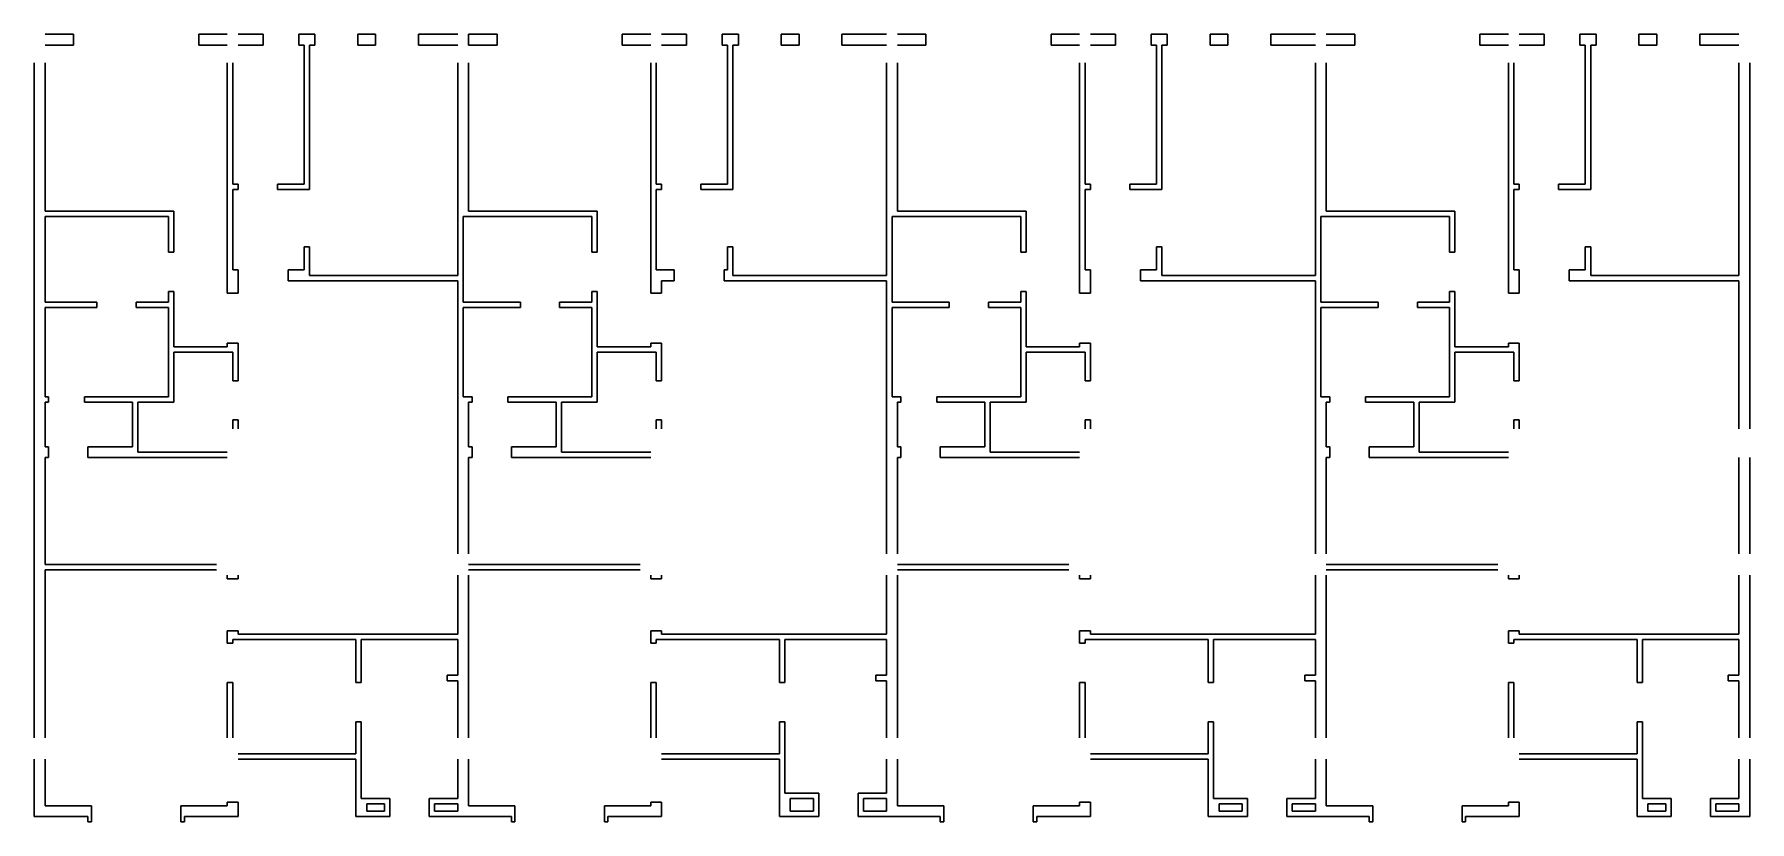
# Model space of a CAD drawing. Header units: inches. Extents: x 235 to 1675, y 440 to 1102.
import ezdxf

# ---------------------------------------------------------------- set-up
doc = ezdxf.new("R2010")
doc.units = ezdxf.units.IN
doc.layers.add('PP-WALL', color=7, linetype='Continuous', lineweight=30)

msp = doc.modelspace()

# ---------------------------------------------------------------- linework, layer by layer
at = {"layer": 'PP-WALL'}
for p, q in [((243.7, 1101.7), (267.7, 1101.7)), ((267.7, 1101.7), (267.7, 1092.7)), ((372.7, 1101.7), (396.7, 1101.7)), ((372.7, 1101.7), (372.7, 1092.7)), ((405.7, 1101.7), (426.7, 1101.7)), ((416.4, 1101.7), (416.4, 1101.7)), ((426.7, 1101.7), (426.7, 1092.7)), ((456.7, 1101.7), (470.2, 1101.7)), ((456.7, 1101.7), (456.7, 1092.7)), ((470.2, 1101.7), (470.2, 1092.7)), ((506.2, 1101.7), (506.2, 1092.7)), ((506.2, 1101.7), (521.2, 1101.7)), ((518.2, 1101.7), (518.2, 1101.7)), ((521.2, 1092.7), (521.2, 1101.7)), ((557.2, 1101.7), (590.2, 1101.7)), ((557.2, 1092.7), (557.2, 1101.7)), ((599.2, 1101.7), (599.2, 1092.7)), ((599.2, 1101.7), (623.2, 1101.7)), ((623.2, 1101.7), (623.2, 1092.7)), ((728.2, 1101.7), (752.2, 1101.7)), ((728.2, 1101.7), (728.2, 1092.7)), ((761.2, 1101.7), (782.2, 1101.7)), ((771.9, 1101.7), (771.9, 1101.7)), ((782.2, 1101.7), (782.2, 1092.7)), ((812.2, 1101.7), (812.2, 1092.7)), ((812.2, 1101.7), (812.2, 1092.7)), ((812.2, 1101.7), (825.7, 1101.7)), ((825.7, 1101.7), (825.7, 1092.7)), ((861.7, 1101.7), (861.7, 1092.7)), ((861.7, 1101.7), (876.7, 1101.7)), ((873.7, 1101.7), (873.7, 1101.7)), ((876.7, 1092.7), (876.7, 1101.7)), ((912.7, 1101.7), (950.2, 1101.7)), ((912.7, 1092.7), (912.7, 1101.7)), ((959.2, 1101.7), (983.2, 1101.7)), ((983.2, 1101.7), (983.2, 1092.7)), ((1088.2, 1101.7), (1112.2, 1101.7)), ((1088.2, 1101.7), (1088.2, 1092.7)), ((1121.2, 1101.7), (1142.2, 1101.7)), ((1131.9, 1101.7), (1131.9, 1101.7)), ((1142.2, 1101.7), (1142.2, 1092.7)), ((1172.2, 1101.7), (1172.2, 1092.7)), ((1172.2, 1101.7), (1185.7, 1101.7)), ((1185.7, 1101.7), (1185.7, 1092.7)), ((1221.7, 1101.7), (1221.7, 1092.7)), ((1221.7, 1101.7), (1236.7, 1101.7)), ((1233.7, 1101.7), (1233.7, 1101.7)), ((1236.7, 1092.7), (1236.7, 1101.7)), ((1272.7, 1101.7), (1310.2, 1101.7)), ((1272.7, 1092.7), (1272.7, 1101.7)), ((1319.2, 1101.7), (1343.2, 1101.7)), ((1343.2, 1101.7), (1343.2, 1092.7)), ((1448.2, 1101.7), (1472.2, 1101.7)), ((1448.2, 1101.7), (1448.2, 1092.7)), ((1481.2, 1101.7), (1502.2, 1101.7)), ((1491.9, 1101.7), (1491.9, 1101.7)), ((1502.2, 1101.7), (1502.2, 1092.7)), ((1532.2, 1101.7), (1532.2, 1092.7)), ((1532.2, 1101.7), (1545.7, 1101.7)), ((1545.7, 1101.7), (1545.7, 1092.7)), ((1581.7, 1101.7), (1581.7, 1092.7)), ((1581.7, 1101.7), (1596.7, 1101.7)), ((1593.7, 1101.7), (1593.7, 1101.7)), ((1596.7, 1092.7), (1596.7, 1101.7)), ((1632.7, 1101.7), (1665.7, 1101.7)), ((1632.7, 1092.7), (1632.7, 1101.7)), ((243.7, 1092.7), (267.7, 1092.7)), ((372.7, 1092.7), (396.7, 1092.7)), ((405.7, 1092.7), (426.7, 1092.7)), ((456.7, 1092.7), (461.2, 1092.7)), ((461.2, 1092.7), (461.2, 975.7)), ((465.7, 1092.7), (470.2, 1092.7)), ((465.7, 1092.7), (465.7, 971.2)), ((506.2, 1092.7), (521.2, 1092.7)), ((557.2, 1092.7), (590.2, 1092.7)), ((599.2, 1092.7), (623.2, 1092.7)), ((728.2, 1092.7), (752.2, 1092.7)), ((761.2, 1092.7), (782.2, 1092.7)), ((812.2, 1092.7), (816.7, 1092.7)), ((812.2, 1092.7), (816.7, 1092.7)), ((816.7, 1092.7), (816.7, 975.7)), ((821.2, 1092.7), (821.2, 971.2)), ((821.2, 1092.7), (825.7, 1092.7)), ((861.7, 1092.7), (876.7, 1092.7)), ((912.7, 1092.7), (950.2, 1092.7)), ((959.2, 1092.7), (983.2, 1092.7)), ((1088.2, 1092.7), (1112.2, 1092.7)), ((1121.2, 1092.7), (1142.2, 1092.7)), ((1172.2, 1092.7), (1176.7, 1092.7)), ((1176.7, 1092.7), (1176.7, 975.7)), ((1181.2, 1092.7), (1181.2, 971.2)), ((1185.7, 1092.7), (1181.2, 1092.7)), ((1221.7, 1092.7), (1236.7, 1092.7)), ((1233.7, 1092.7), (1233.7, 1092.7)), ((1272.7, 1092.7), (1310.2, 1092.7)), ((1319.2, 1092.7), (1343.2, 1092.7)), ((1448.2, 1092.7), (1472.2, 1092.7)), ((1481.2, 1092.7), (1502.2, 1092.7)), ((1532.2, 1092.7), (1536.7, 1092.7)), ((1536.7, 1092.7), (1536.7, 975.7)), ((1541.2, 1092.7), (1541.2, 971.2)), ((1541.2, 1092.7), (1545.7, 1092.7)), ((1581.7, 1092.7), (1596.7, 1092.7)), ((1632.7, 1092.7), (1665.7, 1092.7)), ((234.7, 1077.7), (234.7, 510.7)), ((243.7, 1077.7), (243.7, 953.2)), ((396.7, 1077.7), (396.7, 884.2)), ((401.2, 1077.7), (401.2, 975.7)), ((590.2, 1077.7), (590.2, 899.2)), ((599.2, 1077.7), (599.2, 953.2)), ((752.2, 1077.7), (752.2, 884.2)), ((756.7, 1077.7), (756.7, 975.7)), ((950.2, 1077.7), (950.2, 899.2)), ((959.2, 1077.7), (959.2, 953.2)), ((1112.2, 1077.7), (1112.2, 884.2)), ((1116.7, 1077.7), (1116.7, 975.7)), ((1310.2, 1077.7), (1310.2, 899.2)), ((1319.2, 1077.7), (1319.2, 953.2)), ((1472.2, 1077.7), (1472.2, 884.2)), ((1476.7, 1077.7), (1476.7, 975.7)), ((1665.7, 1077.7), (1665.7, 899.2)), ((1674.7, 1077.7), (1674.7, 909.7)), ((405.7, 975.7), (401.2, 975.7)), ((401.2, 971.2), (401.2, 903.7)), ((405.7, 971.2), (401.2, 971.2)), ((405.7, 975.7), (405.7, 971.2)), ((438.7, 975.7), (438.7, 971.2)), ((461.2, 975.7), (438.7, 975.7)), ((465.7, 971.2), (438.7, 971.2)), ((761.2, 975.7), (756.7, 975.7)), ((756.7, 971.2), (756.7, 903.7)), ((761.2, 971.2), (756.7, 971.2)), ((761.2, 975.7), (761.2, 971.2)), ((794.2, 975.7), (794.2, 971.2)), ((816.7, 975.7), (794.2, 975.7)), ((821.2, 971.2), (794.2, 971.2)), ((1121.2, 975.7), (1116.7, 975.7)), ((1116.7, 971.2), (1116.7, 903.7)), ((1121.2, 971.2), (1116.7, 971.2)), ((1121.2, 975.7), (1121.2, 971.2)), ((1154.2, 975.7), (1154.2, 971.2)), ((1176.7, 975.7), (1154.2, 975.7)), ((1181.2, 971.2), (1154.2, 971.2)), ((1481.2, 975.7), (1476.7, 975.7)), ((1476.7, 971.2), (1476.7, 903.7)), ((1481.2, 971.2), (1476.7, 971.2)), ((1481.2, 975.7), (1481.2, 971.2)), ((1514.2, 975.7), (1514.2, 971.2)), ((1536.7, 975.7), (1514.2, 975.7)), ((1541.2, 971.2), (1514.2, 971.2)), ((351.7, 953.2), (243.7, 953.2)), ((351.7, 953.2), (351.7, 918.7)), ((707.2, 953.2), (599.2, 953.2)), ((707.2, 953.2), (707.2, 918.7)), ((1067.2, 953.2), (959.2, 953.2)), ((1067.2, 953.2), (1067.2, 918.7)), ((1427.2, 953.2), (1319.2, 953.2)), ((1427.2, 953.2), (1427.2, 918.7)), ((243.7, 948.7), (243.7, 876.7)), ((347.2, 948.7), (243.7, 948.7)), ((347.2, 948.7), (347.2, 918.7)), ((594.7, 948.7), (594.7, 876.7)), ((702.7, 948.7), (594.7, 948.7)), ((702.7, 948.7), (702.7, 918.7)), ((954.7, 948.7), (954.7, 876.7)), ((1062.7, 948.7), (954.7, 948.7)), ((1062.7, 948.7), (1062.7, 918.7)), ((1314.7, 948.7), (1314.7, 876.7)), ((1422.7, 948.7), (1314.7, 948.7)), ((1422.7, 948.7), (1422.7, 918.7)), ((465.7, 923.2), (461.2, 923.2)), ((461.2, 923.2), (461.2, 903.7)), ((465.7, 923.2), (465.7, 899.2)), ((821.2, 923.2), (816.7, 923.2)), ((816.7, 923.2), (816.7, 903.7)), ((821.2, 923.2), (821.2, 899.2)), ((1181.2, 923.2), (1176.7, 923.2)), ((1176.7, 923.2), (1176.7, 903.7)), ((1181.2, 923.2), (1181.2, 899.2)), ((1541.2, 923.2), (1536.7, 923.2)), ((1536.7, 923.2), (1536.7, 903.7)), ((1541.2, 923.2), (1541.2, 899.2)), ((347.2, 918.7), (351.7, 918.7)), ((702.7, 918.7), (707.2, 918.7)), ((1062.7, 918.7), (1067.2, 918.7)), ((1422.7, 918.7), (1427.2, 918.7)), ((1674.7, 909.7), (1674.7, 770.2)), ((405.7, 903.7), (401.2, 903.7)), ((405.7, 903.7), (405.7, 894.7)), ((405.7, 894.7), (405.7, 894.7)), ((405.7, 894.7), (405.7, 884.2)), ((447.7, 903.7), (447.7, 894.7)), ((461.2, 903.7), (447.7, 903.7)), ((447.7, 894.7), (590.2, 894.7)), ((590.2, 899.2), (465.7, 899.2)), ((590.2, 894.7), (590.2, 665.2)), ((771.7, 903.7), (756.7, 903.7)), ((761.2, 894.7), (771.7, 894.7)), ((761.2, 894.7), (761.2, 884.2)), ((771.7, 903.7), (771.7, 894.7)), ((813.7, 903.7), (813.7, 894.7)), ((816.7, 903.7), (813.7, 903.7)), ((813.7, 894.7), (950.2, 894.7)), ((950.2, 899.2), (821.2, 899.2)), ((950.2, 894.7), (950.2, 665.2)), ((1121.2, 903.7), (1116.7, 903.7)), ((1121.2, 903.7), (1121.2, 884.2)), ((1163.2, 903.7), (1163.2, 894.7)), ((1176.7, 903.7), (1163.2, 903.7)), ((1163.2, 894.7), (1310.2, 894.7)), ((1310.2, 899.2), (1181.2, 899.2)), ((1310.2, 894.7), (1310.2, 665.2)), ((1481.2, 903.7), (1476.7, 903.7)), ((1481.2, 903.7), (1481.2, 884.2)), ((1523.2, 903.7), (1523.2, 894.7)), ((1536.7, 903.7), (1523.2, 903.7)), ((1523.2, 894.7), (1665.7, 894.7)), ((1665.7, 899.2), (1541.2, 899.2)), ((1665.7, 894.7), (1665.7, 770.2)), ((347.2, 885.7), (347.2, 876.7)), ((347.2, 885.7), (351.7, 885.7)), ((351.7, 885.7), (351.7, 839.2)), ((396.7, 884.2), (405.7, 884.2)), ((702.7, 885.7), (702.7, 876.7)), ((702.7, 885.7), (707.2, 885.7)), ((707.2, 885.7), (707.2, 839.2)), ((752.2, 884.2), (761.2, 884.2)), ((1062.7, 885.7), (1062.7, 876.7)), ((1062.7, 885.7), (1067.2, 885.7)), ((1067.2, 885.7), (1067.2, 839.2)), ((1112.2, 884.2), (1121.2, 884.2)), ((1422.7, 885.7), (1422.7, 876.7)), ((1422.7, 885.7), (1427.2, 885.7)), ((1427.2, 885.7), (1427.2, 839.2)), ((1472.2, 884.2), (1481.2, 884.2)), ((243.7, 876.7), (287.2, 876.7)), ((243.7, 872.2), (287.2, 872.2)), ((243.7, 872.2), (243.7, 797.2)), ((287.2, 872.2), (287.2, 876.7)), ((320.2, 876.7), (347.2, 876.7)), ((320.2, 872.2), (320.2, 876.7)), ((320.2, 872.2), (347.2, 872.2)), ((347.2, 872.2), (347.2, 797.2)), ((594.7, 876.7), (642.7, 876.7)), ((594.7, 872.2), (642.7, 872.2)), ((594.7, 872.2), (594.7, 797.2)), ((642.7, 872.2), (642.7, 876.7)), ((675.7, 876.7), (702.7, 876.7)), ((675.7, 872.2), (675.7, 876.7)), ((675.7, 872.2), (702.7, 872.2)), ((702.7, 872.2), (702.7, 797.2)), ((954.7, 876.7), (1002.7, 876.7)), ((954.7, 872.2), (1002.7, 872.2)), ((954.7, 872.2), (954.7, 797.2)), ((1002.7, 872.2), (1002.7, 876.7)), ((1035.7, 876.7), (1062.7, 876.7)), ((1035.7, 872.2), (1035.7, 876.7)), ((1035.7, 872.2), (1062.7, 872.2)), ((1062.7, 872.2), (1062.7, 797.2)), ((1314.7, 876.7), (1362.7, 876.7)), ((1314.7, 872.2), (1314.7, 797.2)), ((1314.7, 872.2), (1362.7, 872.2)), ((1362.7, 872.2), (1362.7, 876.7)), ((1395.7, 876.7), (1422.7, 876.7)), ((1395.7, 872.2), (1395.7, 876.7)), ((1395.7, 872.2), (1422.7, 872.2)), ((1422.7, 872.2), (1422.7, 797.2)), ((351.7, 839.2), (396.7, 839.2)), ((396.7, 842.2), (396.7, 839.2)), ((396.7, 842.2), (405.7, 842.2)), ((405.7, 842.2), (405.7, 810.7)), ((707.2, 839.2), (752.2, 839.2)), ((752.2, 842.2), (752.2, 839.2)), ((752.2, 842.2), (761.2, 842.2)), ((761.2, 842.2), (761.2, 810.7)), ((1067.2, 839.2), (1112.2, 839.2)), ((1112.2, 842.2), (1112.2, 839.2)), ((1112.2, 842.2), (1121.2, 842.2)), ((1121.2, 842.2), (1121.2, 810.7)), ((1427.2, 839.2), (1472.2, 839.2)), ((1472.2, 842.2), (1472.2, 839.2)), ((1472.2, 842.2), (1481.2, 842.2)), ((1481.2, 842.2), (1481.2, 810.7)), ((351.7, 834.7), (351.7, 792.7)), ((351.7, 834.7), (401.2, 834.7)), ((401.2, 834.7), (401.2, 810.7)), ((707.2, 834.7), (707.2, 792.7)), ((707.2, 834.7), (756.7, 834.7)), ((756.7, 834.7), (756.7, 810.7)), ((1067.2, 834.7), (1067.2, 792.7)), ((1067.2, 834.7), (1116.7, 834.7)), ((1116.7, 834.7), (1116.7, 810.7)), ((1427.2, 834.7), (1427.2, 792.7)), ((1427.2, 834.7), (1476.7, 834.7)), ((1476.7, 834.7), (1476.7, 810.7)), ((405.7, 810.7), (401.2, 810.7)), ((761.2, 810.7), (756.7, 810.7)), ((1121.2, 810.7), (1116.7, 810.7)), ((1481.2, 810.7), (1476.7, 810.7)), ((243.7, 797.2), (246.7, 797.2)), ((243.7, 792.7), (246.7, 792.7)), ((243.7, 792.7), (243.7, 755.2)), ((246.7, 797.2), (246.7, 792.7)), ((276.7, 797.2), (347.2, 797.2)), ((276.7, 797.2), (276.7, 792.7)), ((276.7, 792.7), (317.2, 792.7)), ((317.2, 792.7), (317.2, 755.2)), ((321.7, 792.7), (351.7, 792.7)), ((321.7, 792.7), (321.7, 750.7)), ((594.7, 797.2), (602.2, 797.2)), ((599.2, 792.7), (602.2, 792.7)), ((599.2, 792.7), (599.2, 755.2)), ((602.2, 797.2), (602.2, 792.7)), ((632.2, 797.2), (702.7, 797.2)), ((632.2, 797.2), (672.7, 797.2)), ((632.2, 797.2), (632.2, 792.7)), ((632.2, 792.7), (672.7, 792.7)), ((672.7, 792.7), (672.7, 755.2)), ((677.2, 792.7), (707.2, 792.7)), ((677.2, 792.7), (677.2, 750.7)), ((954.7, 797.2), (962.2, 797.2)), ((959.2, 792.7), (962.2, 792.7)), ((959.2, 792.7), (959.2, 755.2)), ((962.2, 797.2), (962.2, 792.7)), ((992.2, 797.2), (1062.7, 797.2)), ((992.2, 797.2), (1032.7, 797.2)), ((992.2, 797.2), (992.2, 792.7)), ((992.2, 792.7), (1032.7, 792.7)), ((1032.7, 792.7), (1032.7, 755.2)), ((1037.2, 792.7), (1067.2, 792.7)), ((1037.2, 792.7), (1037.2, 750.7)), ((1314.7, 797.2), (1322.2, 797.2)), ((1319.2, 792.7), (1319.2, 755.2)), ((1319.2, 792.7), (1322.2, 792.7)), ((1322.2, 797.2), (1322.2, 792.7)), ((1352.2, 797.2), (1422.7, 797.2)), ((1352.2, 797.2), (1392.7, 797.2)), ((1352.2, 797.2), (1352.2, 792.7)), ((1352.2, 792.7), (1392.7, 792.7)), ((1392.7, 792.7), (1392.7, 755.2)), ((1397.2, 792.7), (1427.2, 792.7)), ((1397.2, 792.7), (1397.2, 750.7)), ((401.2, 777.7), (401.2, 770.2)), ((401.2, 777.7), (405.7, 777.7)), ((405.7, 777.7), (405.7, 770.2)), ((756.7, 777.7), (756.7, 770.2)), ((756.7, 777.7), (761.2, 777.7)), ((761.2, 777.7), (761.2, 770.2)), ((1116.7, 777.7), (1116.7, 770.2)), ((1116.7, 777.7), (1121.2, 777.7)), ((1121.2, 777.7), (1121.2, 770.2)), ((1476.7, 777.7), (1476.7, 770.2)), ((1476.7, 777.7), (1481.2, 777.7)), ((1481.2, 777.7), (1481.2, 770.2)), ((243.7, 755.2), (246.7, 755.2)), ((246.7, 746.2), (246.7, 755.2)), ((279.7, 755.2), (317.2, 755.2)), ((279.7, 746.2), (279.7, 755.2)), ((321.7, 750.7), (396.7, 750.7)), ((599.2, 755.2), (602.2, 755.2)), ((602.2, 746.2), (602.2, 755.2)), ((635.2, 755.2), (672.7, 755.2)), ((635.2, 746.2), (635.2, 755.2)), ((677.2, 750.7), (752.2, 750.7)), ((959.2, 755.2), (962.2, 755.2)), ((962.2, 746.2), (962.2, 755.2)), ((995.2, 755.2), (1032.7, 755.2)), ((995.2, 746.2), (995.2, 755.2)), ((1037.2, 750.7), (1112.2, 750.7)), ((1319.2, 755.2), (1322.2, 755.2)), ((1322.2, 755.2), (1322.2, 746.2)), ((1355.2, 755.2), (1392.7, 755.2)), ((1355.2, 746.2), (1355.2, 755.2)), ((1397.2, 750.7), (1472.2, 750.7)), ((243.7, 746.2), (243.7, 656.2)), ((243.7, 746.2), (246.7, 746.2)), ((279.7, 746.2), (396.7, 746.2)), ((599.2, 746.2), (599.2, 665.2)), ((599.2, 746.2), (602.2, 746.2)), ((635.2, 746.2), (752.2, 746.2)), ((959.2, 746.2), (959.2, 665.2)), ((959.2, 746.2), (962.2, 746.2)), ((995.2, 746.2), (1112.2, 746.2)), ((1319.2, 746.2), (1319.2, 665.2)), ((1319.2, 746.2), (1322.2, 746.2)), ((1355.2, 746.2), (1472.2, 746.2)), ((1665.7, 746.2), (1665.7, 665.2)), ((1674.7, 746.2), (1674.7, 665.2)), ((243.7, 656.2), (387.7, 656.2)), ((243.7, 651.7), (387.7, 651.7)), ((243.7, 651.7), (243.7, 510.7)), ((599.2, 656.2), (743.2, 656.2)), ((599.2, 651.7), (743.2, 651.7)), ((959.2, 656.2), (1103.2, 656.2)), ((959.2, 651.7), (1103.2, 651.7)), ((1319.2, 656.2), (1463.2, 656.2)), ((1319.2, 651.7), (1463.2, 651.7)), ((396.7, 644.2), (396.7, 647.2)), ((405.7, 644.2), (396.7, 644.2)), ((405.7, 644.2), (405.7, 647.2)), ((405.7, 644.2), (405.7, 644.2)), ((590.2, 647.2), (590.2, 597.7)), ((599.2, 647.2), (599.2, 510.7)), ((752.2, 644.2), (752.2, 647.2)), ((761.2, 644.2), (752.2, 644.2)), ((761.2, 644.2), (761.2, 647.2)), ((761.2, 644.2), (761.2, 644.2)), ((950.2, 647.2), (950.2, 597.7)), ((959.2, 647.2), (959.2, 510.7)), ((1112.2, 644.2), (1112.2, 647.2)), ((1121.2, 644.2), (1112.2, 644.2)), ((1121.2, 644.2), (1121.2, 647.2)), ((1121.2, 644.2), (1121.2, 644.2)), ((1310.2, 647.2), (1310.2, 597.7)), ((1319.2, 647.2), (1319.2, 510.7)), ((1472.2, 644.2), (1472.2, 647.2)), ((1481.2, 644.2), (1472.2, 644.2)), ((1481.2, 644.2), (1481.2, 647.2)), ((1481.2, 644.2), (1481.2, 644.2)), ((1665.7, 647.2), (1665.7, 597.7)), ((1674.7, 647.2), (1674.7, 510.7)), ((396.7, 600.7), (396.7, 590.2)), ((405.7, 600.7), (396.7, 600.7)), ((401.2, 593.2), (504.7, 593.2)), ((401.2, 593.2), (401.2, 590.2)), ((405.7, 600.7), (405.7, 597.7)), ((405.7, 597.7), (590.2, 597.7)), ((504.7, 593.2), (504.7, 557.2)), ((509.2, 593.2), (590.2, 593.2)), ((509.2, 593.2), (509.2, 557.2)), ((590.2, 593.2), (590.2, 563.2)), ((752.2, 600.7), (752.2, 590.2)), ((761.2, 600.7), (752.2, 600.7)), ((756.7, 593.2), (860.2, 593.2)), ((756.7, 593.2), (756.7, 590.2)), ((761.2, 600.7), (761.2, 597.7)), ((761.2, 597.7), (950.2, 597.7)), ((860.2, 593.2), (860.2, 557.2)), ((864.7, 593.2), (950.2, 593.2)), ((864.7, 593.2), (864.7, 557.2)), ((950.2, 593.2), (950.2, 563.2)), ((1112.2, 600.7), (1112.2, 590.2)), ((1121.2, 600.7), (1112.2, 600.7)), ((1116.7, 593.2), (1220.2, 593.2)), ((1116.7, 593.2), (1116.7, 590.2)), ((1121.2, 600.7), (1121.2, 597.7)), ((1121.2, 597.7), (1310.2, 597.7)), ((1220.2, 593.2), (1220.2, 557.2)), ((1224.7, 593.2), (1310.2, 593.2)), ((1224.7, 593.2), (1224.7, 557.2)), ((1310.2, 593.2), (1310.2, 563.2)), ((1472.2, 600.7), (1472.2, 590.2)), ((1481.2, 600.7), (1472.2, 600.7)), ((1476.7, 593.2), (1580.2, 593.2)), ((1476.7, 593.2), (1476.7, 590.2)), ((1481.2, 600.7), (1481.2, 597.7)), ((1481.2, 597.7), (1665.7, 597.7)), ((1580.2, 593.2), (1580.2, 557.2)), ((1584.7, 593.2), (1665.7, 593.2)), ((1584.7, 593.2), (1584.7, 557.2)), ((1665.7, 593.2), (1665.7, 563.2)), ((401.2, 590.2), (396.7, 590.2)), ((756.7, 590.2), (752.2, 590.2)), ((1116.7, 590.2), (1112.2, 590.2)), ((1476.7, 590.2), (1472.2, 590.2)), ((581.2, 563.2), (581.2, 558.7)), ((581.2, 563.2), (590.2, 563.2)), ((941.2, 563.2), (941.2, 558.7)), ((941.2, 563.2), (950.2, 563.2)), ((1301.2, 563.2), (1301.2, 558.7)), ((1301.2, 563.2), (1310.2, 563.2)), ((1656.7, 563.2), (1656.7, 558.7)), ((1656.7, 563.2), (1665.7, 563.2)), ((396.7, 557.2), (396.7, 510.7)), ((401.2, 557.2), (396.7, 557.2)), ((401.2, 557.2), (401.2, 510.7)), ((504.7, 557.2), (509.2, 557.2)), ((581.2, 558.7), (590.2, 558.7)), ((590.2, 558.7), (590.2, 510.7)), ((752.2, 557.2), (752.2, 510.7)), ((756.7, 557.2), (752.2, 557.2)), ((756.7, 557.2), (756.7, 510.7)), ((860.2, 557.2), (864.7, 557.2)), ((941.2, 558.7), (950.2, 558.7)), ((950.2, 558.7), (950.2, 510.7)), ((1112.2, 557.2), (1112.2, 510.7)), ((1116.7, 557.2), (1112.2, 557.2)), ((1116.7, 557.2), (1116.7, 510.7)), ((1220.2, 557.2), (1224.7, 557.2)), ((1301.2, 558.7), (1310.2, 558.7)), ((1310.2, 558.7), (1310.2, 510.7)), ((1472.2, 557.2), (1472.2, 510.7)), ((1476.7, 557.2), (1472.2, 557.2)), ((1476.7, 557.2), (1476.7, 510.7)), ((1580.2, 557.2), (1584.7, 557.2)), ((1656.7, 558.7), (1665.7, 558.7)), ((1665.7, 558.7), (1665.7, 510.7)), ((504.7, 524.2), (509.2, 524.2)), ((504.7, 524.2), (504.7, 497.2)), ((509.2, 524.2), (509.2, 459.7)), ((860.2, 524.2), (864.7, 524.2)), ((860.2, 524.2), (860.2, 497.2)), ((864.7, 524.2), (864.7, 464.2)), ((1220.2, 524.2), (1224.7, 524.2)), ((1220.2, 524.2), (1220.2, 497.2)), ((1224.7, 524.2), (1224.7, 459.7)), ((1580.2, 524.2), (1584.7, 524.2)), ((1580.2, 524.2), (1580.2, 497.2)), ((1584.7, 524.2), (1584.7, 459.7)), ((234.7, 492.7), (234.7, 444.7)), ((243.7, 492.7), (243.7, 453.7)), ((405.7, 497.2), (504.7, 497.2)), ((405.7, 492.7), (504.7, 492.7)), ((504.7, 492.7), (504.7, 444.7)), ((590.2, 492.7), (590.2, 459.7)), ((599.2, 492.7), (599.2, 453.7)), ((761.2, 497.2), (860.2, 497.2)), ((761.2, 492.7), (860.2, 492.7)), ((860.2, 492.7), (860.2, 444.7)), ((950.2, 492.7), (950.2, 464.2)), ((959.2, 492.7), (959.2, 453.7)), ((1121.2, 497.2), (1220.2, 497.2)), ((1121.2, 492.7), (1220.2, 492.7)), ((1220.2, 492.7), (1220.2, 444.7)), ((1310.2, 492.7), (1310.2, 459.7)), ((1319.2, 492.7), (1319.2, 453.7)), ((1481.2, 497.2), (1580.2, 497.2)), ((1481.2, 492.7), (1580.2, 492.7)), ((1580.2, 492.7), (1580.2, 444.7)), ((1665.7, 492.7), (1665.7, 459.7)), ((1674.7, 492.7), (1674.7, 444.7)), ((864.7, 464.2), (893.2, 464.2)), ((893.2, 464.2), (893.2, 444.7)), ((926.2, 464.2), (926.2, 444.7)), ((926.2, 464.2), (950.2, 464.2)), ((243.7, 453.7), (282.7, 453.7)), ((282.7, 453.7), (282.7, 440.2)), ((357.7, 453.7), (396.7, 453.7)), ((357.7, 453.7), (357.7, 440.2)), ((396.7, 456.7), (396.7, 456.7)), ((396.7, 456.7), (396.7, 453.7)), ((405.7, 456.7), (396.7, 456.7)), ((405.7, 456.7), (405.7, 444.7)), ((509.2, 459.7), (533.2, 459.7)), ((513.7, 455.2), (528.7, 455.2)), ((513.7, 455.2), (513.7, 449.2)), ((513.7, 449.2), (528.7, 449.2)), ((528.7, 455.2), (528.7, 449.2)), ((533.2, 459.7), (533.2, 444.7)), ((566.2, 459.7), (590.2, 459.7)), ((566.2, 444.7), (566.2, 459.7)), ((570.7, 455.2), (590.2, 455.2)), ((570.7, 455.2), (570.7, 449.2)), ((570.7, 449.2), (590.2, 449.2)), ((590.2, 455.2), (590.2, 449.2)), ((599.2, 453.7), (638.2, 453.7)), ((638.2, 453.7), (638.2, 440.2)), ((713.2, 453.7), (752.2, 453.7)), ((713.2, 453.7), (713.2, 440.2)), ((752.2, 456.7), (761.2, 456.7)), ((752.2, 456.7), (752.2, 456.7)), ((752.2, 456.7), (752.2, 453.7)), ((761.2, 456.7), (761.2, 444.7)), ((869.2, 459.7), (888.7, 459.7)), ((869.2, 459.7), (869.2, 449.2)), ((869.2, 449.2), (888.7, 449.2)), ((888.7, 459.7), (888.7, 449.2)), ((930.7, 459.7), (950.2, 459.7)), ((930.7, 459.7), (930.7, 449.2)), ((930.7, 449.2), (950.2, 449.2)), ((950.2, 459.7), (950.2, 449.2)), ((959.2, 453.7), (998.2, 453.7)), ((998.2, 453.7), (998.2, 440.2)), ((1073.2, 453.7), (1112.2, 453.7)), ((1073.2, 453.7), (1073.2, 440.2)), ((1112.2, 456.7), (1121.2, 456.7)), ((1112.2, 456.7), (1112.2, 456.7)), ((1112.2, 456.7), (1112.2, 453.7)), ((1121.2, 456.7), (1121.2, 444.7)), ((1224.7, 459.7), (1253.2, 459.7)), ((1229.2, 455.2), (1248.7, 455.2)), ((1229.2, 455.2), (1229.2, 449.2)), ((1229.2, 449.2), (1248.7, 449.2)), ((1248.7, 455.2), (1248.7, 449.2)), ((1253.2, 459.7), (1253.2, 444.7)), ((1286.2, 459.7), (1286.2, 444.7)), ((1286.2, 459.7), (1310.2, 459.7)), ((1290.7, 455.2), (1310.2, 455.2)), ((1290.7, 455.2), (1290.7, 449.2)), ((1290.7, 449.2), (1310.2, 449.2)), ((1310.2, 455.2), (1310.2, 449.2)), ((1319.2, 453.7), (1358.2, 453.7)), ((1358.2, 453.7), (1358.2, 440.2)), ((1433.2, 453.7), (1472.2, 453.7)), ((1433.2, 453.7), (1433.2, 440.2)), ((1472.2, 456.7), (1481.2, 456.7)), ((1472.2, 456.7), (1472.2, 456.7)), ((1472.2, 456.7), (1472.2, 453.7)), ((1481.2, 456.7), (1481.2, 444.7)), ((1584.7, 459.7), (1608.7, 459.7)), ((1589.2, 455.2), (1604.2, 455.2)), ((1589.2, 455.2), (1589.2, 449.2)), ((1589.2, 449.2), (1604.2, 449.2)), ((1604.2, 455.2), (1604.2, 449.2)), ((1608.7, 459.7), (1608.7, 444.7)), ((1641.7, 459.7), (1641.7, 444.7)), ((1641.7, 459.7), (1665.7, 459.7)), ((1646.2, 455.2), (1665.7, 455.2)), ((1646.2, 455.2), (1646.2, 449.2)), ((1646.2, 449.2), (1665.7, 449.2)), ((1665.7, 455.2), (1665.7, 449.2)), ((234.7, 444.7), (279.7, 444.7)), ((279.7, 444.7), (279.7, 440.2)), ((282.7, 440.2), (279.7, 440.2)), ((357.7, 440.2), (360.7, 440.2)), ((360.7, 444.7), (405.7, 444.7)), ((360.7, 444.7), (360.7, 440.2)), ((504.7, 444.7), (533.2, 444.7)), ((566.2, 444.7), (635.2, 444.7)), ((635.2, 444.7), (635.2, 440.2)), ((638.2, 440.2), (635.2, 440.2)), ((713.2, 440.2), (716.2, 440.2)), ((716.2, 444.7), (761.2, 444.7)), ((716.2, 444.7), (716.2, 440.2)), ((860.2, 444.7), (893.2, 444.7)), ((926.2, 444.7), (995.2, 444.7)), ((995.2, 444.7), (995.2, 440.2)), ((998.2, 440.2), (995.2, 440.2)), ((1073.2, 440.2), (1076.2, 440.2)), ((1076.2, 444.7), (1121.2, 444.7)), ((1076.2, 444.7), (1076.2, 440.2)), ((1220.2, 444.7), (1253.2, 444.7)), ((1286.2, 444.7), (1319.2, 444.7)), ((1286.2, 444.7), (1355.2, 444.7)), ((1355.2, 444.7), (1355.2, 440.2)), ((1358.2, 440.2), (1355.2, 440.2)), ((1433.2, 440.2), (1436.2, 440.2)), ((1436.2, 444.7), (1481.2, 444.7)), ((1436.2, 444.7), (1436.2, 440.2)), ((1580.2, 444.7), (1608.7, 444.7)), ((1641.7, 444.7), (1674.7, 444.7))]:
    msp.add_line(p, q, dxfattribs=at)
for points in [[(276.7, 797.2), (276.7, 792.7)], [(632.2, 797.2), (632.2, 792.7)], [(992.2, 797.2), (992.2, 792.7)], [(1352.2, 797.2), (1352.2, 792.7)], [(279.7, 746.2), (279.7, 755.2)], [(635.2, 746.2), (635.2, 755.2)], [(995.2, 746.2), (995.2, 755.2)], [(1355.2, 746.2), (1355.2, 755.2)]]:
    msp.add_lwpolyline(points, dxfattribs=at)

doc.saveas('drawing.dxf')
